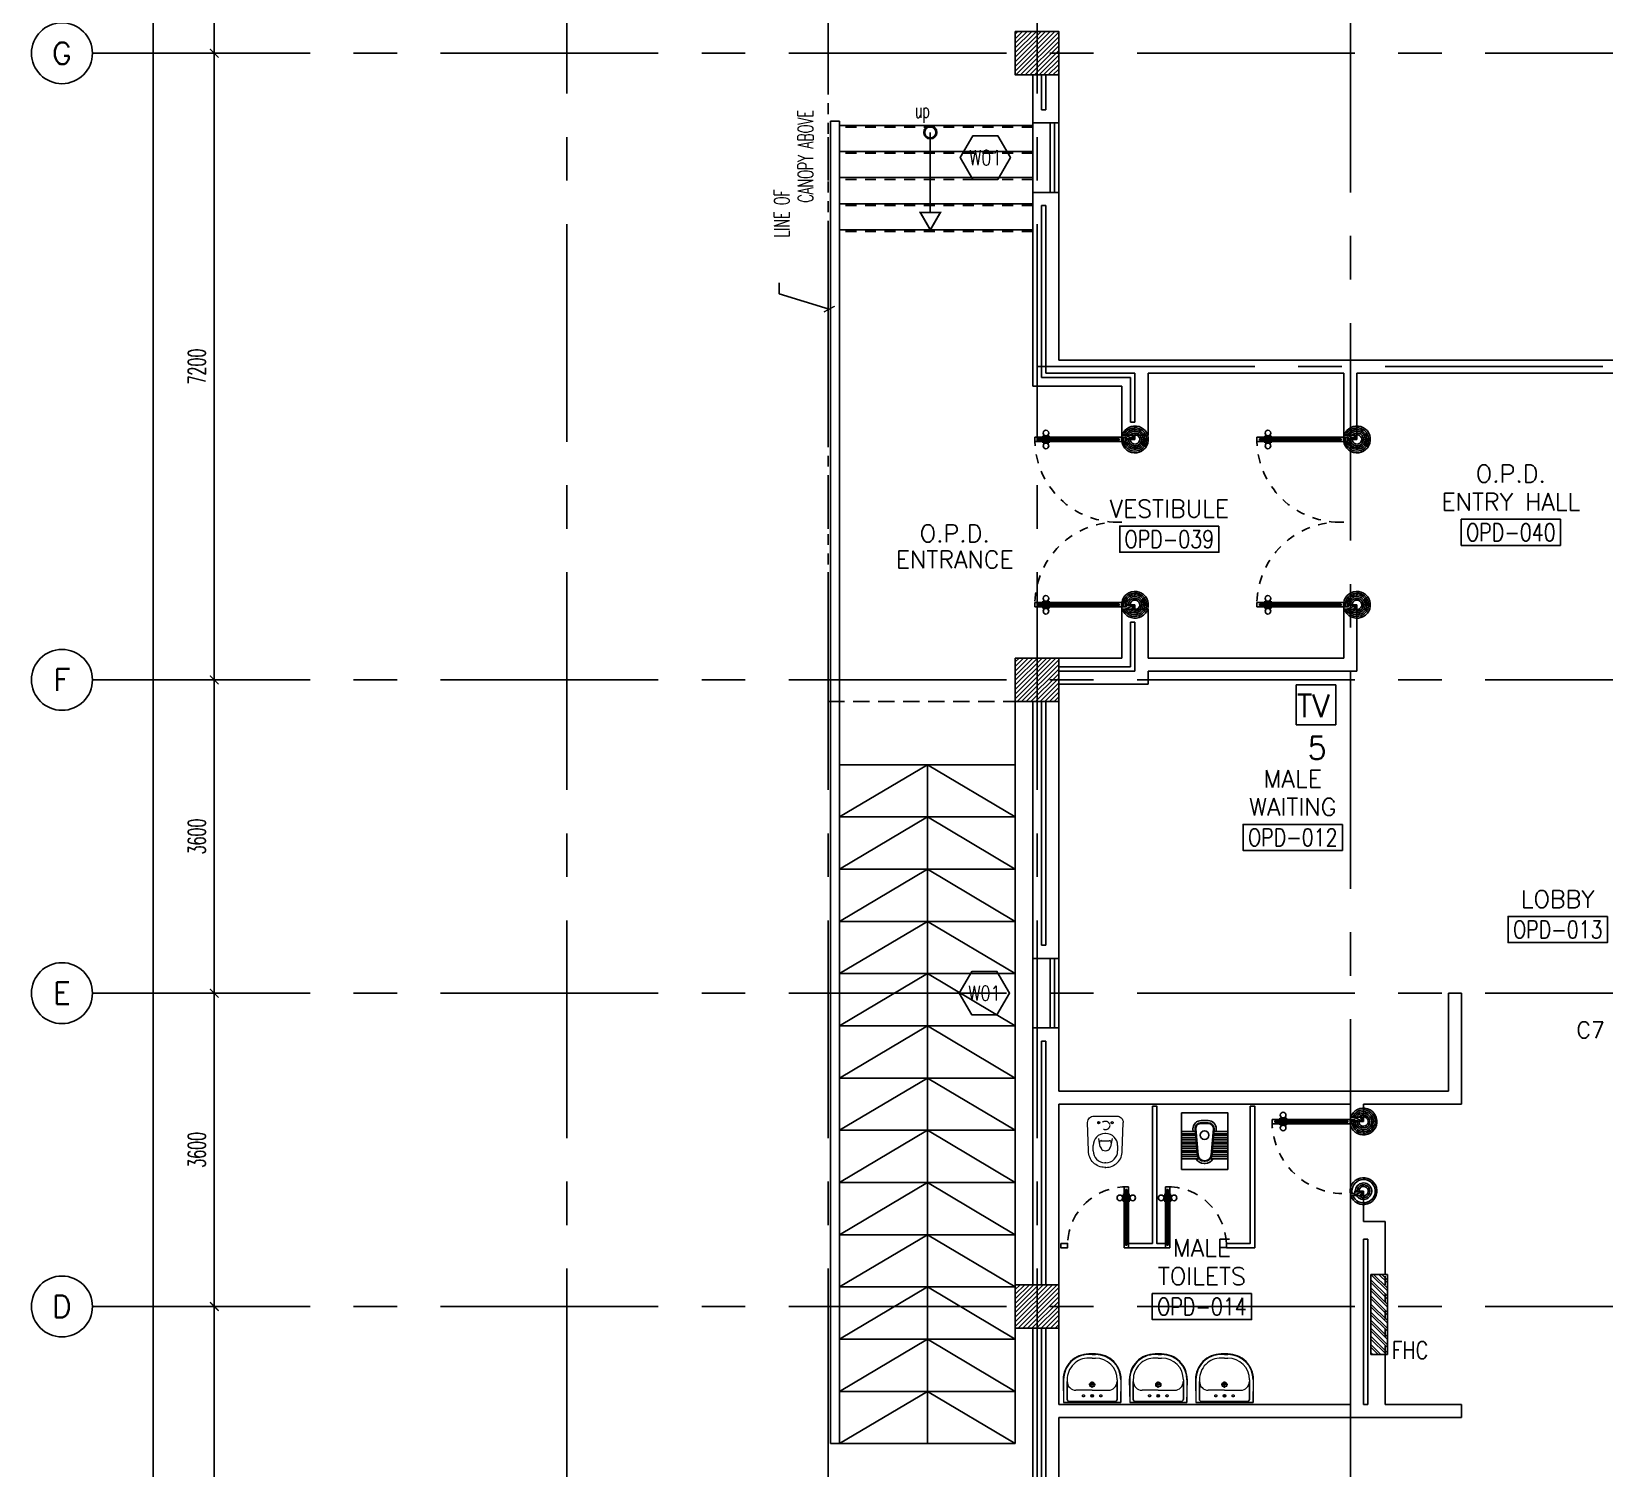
# Model space of a CAD drawing. Extents: x 417819.9 to 417911.9, y 43448 to 43539.2.
# Drawn here: x 417819.91 to 417837.98, y 43472.21 to 43488.72 of the extents above; entities that cross this region are included whole.
import ezdxf
from ezdxf.enums import TextEntityAlignment as Align

# ---------------------------------------------------------------- set-up
doc = ezdxf.new("R2010")
doc.units = 0
doc.header["$MEASUREMENT"] = 0
doc.header["$PDMODE"] = 3
doc.header["$PDSIZE"] = 0.1
for name, pattern in [('CENTERX2', [4, 2.5, -0.5, 0.5, -0.5]), ('DASHED', [0.75, 0.5, -0.25]), ('HIDDEN', [0.375, 0.25, -0.125]), ('HIDDEN2', [0.1875, 0.125, -0.0625])]:
    doc.linetypes.add(name, pattern=pattern)
doc.layers.get('0').update_dxf_attribs({"color": 11, "linetype": 'CONTINUOUS'})
doc.layers.get('DEFPOINTS').update_dxf_attribs({"color": 11, "linetype": 'CONTINUOUS'})
for name, color, linetype in [('A-JEERI', 11, 'CONTINUOUS'), ('AX', 11, 'CONTINUOUS'), ('AX-CR', 11, 'CONTINUOUS'), ('AX-DIM', 11, 'CONTINUOUS'), ('AX-TXT', 11, 'CONTINUOUS'), ('AXES', 11, 'CENTERX2'), ('CANOPY-LN', 11, 'CONTINUOUS'), ('COL', 11, 'CONTINUOUS'), ('DOOR', 11, 'CONTINUOUS'), ('E-CCTV', 4, 'CONTINUOUS'), ('E-TV', 4, 'CONTINUOUS'), ('FHC', 11, 'CONTINUOUS'), ('FIX', 11, 'CONTINUOUS'), ('Handrail', 11, 'CONTINUOUS'), ('HAT', 11, 'CONTINUOUS'), ('INSUL', 11, 'CONTINUOUS'), ('PART', 11, 'CONTINUOUS'), ('Ramb', 11, 'CONTINUOUS'), ('RM-BOX', 11, 'CONTINUOUS'), ('RM-NAME', 11, 'CONTINUOUS'), ('RM-NO', 11, 'CONTINUOUS'), ('STR', 11, 'CONTINUOUS'), ('WALL', 11, 'CONTINUOUS'), ('WIN', 11, 'CONTINUOUS'), ('WIN-BOX', 11, 'CONTINUOUS'), ('WIN-NO', 11, 'CONTINUOUS')]:
    doc.layers.add(name, color=color, linetype=linetype)
doc.styles.add('ROMANS', font='ROMANS.shx', dxfattribs={"width": 0.6})
doc.dimstyles.new('STANDARD in', dxfattribs={"dimtxt": 0.2, "dimasz": 0.1, "dimexe": 0.07, "dimexo": 0.05, "dimgap": 0.1, "dimtad": 1, "dimdec": 0, "dimlfac": 1000, "dimzin": 0, "dimdsep": 46, "dimtxsty": 'ROMANS', "dimblk": 'ARCHTICK', "dimcen": 0.05, "dimdle": 0.05, "dimclrd": 7, "dimclre": 7, "dimclrt": 2, "dimadec": 0, "dimazin": 0, "dimtfac": 1, "dimtdec": 0, "dimtmove": 2, "dimatfit": 3, "dimldrblk": 'ARCHTICK', "dimfxl": 0, "dimtolj": 1, "dimtzin": 0, "dimarcsym": 0})

# ---------------------------------------------------------------- blocks, each defined once
blk = doc.blocks.new('_ARCHTICK')
at = {"color": 0, "linetype": 'ByBlock', "const_width": 0.15}
blk.add_lwpolyline([(-0.5, -0.5), (0.5, 0.5)], dxfattribs=at)
blk = doc.blocks.new('*D167')
at = {"layer": 'AX-DIM', "color": 7, "lineweight": -2}
for p, q in [((417831.157, 43525.944), (417821.235, 43525.944)), ((417821.305, 43466.574), (417821.305, 43525.994)), ((417831.157, 43466.624), (417821.235, 43466.624))]:
    blk.add_line(p, q, dxfattribs=at)
at = {"layer": 'DEFPOINTS', "color": 0}
for p in [(417821.305, 43525.944), (417831.207, 43525.944), (417831.207, 43466.624)]:
    blk.add_point(p, dxfattribs=at)
at = {"layer": 'AX-DIM', "color": 7, "lineweight": -2, "xscale": 0.1, "yscale": 0.1, "zscale": 0.1}
for p, rotation in [((417821.305, 43525.944), 90), ((417821.305, 43466.624), 270)]:
    blk.add_blockref('_ARCHTICK', p, dxfattribs=dict(at, rotation=rotation))
at = {"layer": 'AX-DIM', "color": 2, "insert": (417821.105, 43496.284), "char_height": 0.2, "attachment_point": 5, "rotation": 90, "style": 'ROMANS'}
blk.add_mtext('\\A1;59320', dxfattribs=at)
blk = doc.blocks.new('*D169')
at = {"layer": 'AX-DIM', "color": 7, "lineweight": -2}
for p, q in [((417822.355, 43474.074), (417821.935, 43474.074)), ((417822.005, 43466.824), (417822.005, 43474.124)), ((417822.355, 43466.874), (417821.935, 43466.874))]:
    blk.add_line(p, q, dxfattribs=at)
at = {"layer": 'DEFPOINTS', "color": 0}
for p in [(417822.005, 43474.074), (417822.405, 43474.074), (417822.405, 43466.874)]:
    blk.add_point(p, dxfattribs=at)
at = {"layer": 'AX-DIM', "color": 7, "lineweight": -2, "xscale": 0.1, "yscale": 0.1, "zscale": 0.1}
for p, rotation in [((417822.005, 43474.074), 90), ((417822.005, 43466.874), 270)]:
    blk.add_blockref('_ARCHTICK', p, dxfattribs=dict(at, rotation=rotation))
at = {"layer": 'AX-DIM', "color": 2, "insert": (417821.805, 43470.474), "char_height": 0.2, "attachment_point": 5, "rotation": 90, "style": 'ROMANS'}
blk.add_mtext('\\A1;7200', dxfattribs=at)
blk = doc.blocks.new('*D173')
at = {"layer": 'AX-DIM', "color": 7, "lineweight": -2}
for p, q in [((417822.005, 43481.224), (417822.005, 43488.524)), ((417822.355, 43488.474), (417821.935, 43488.474)), ((417822.355, 43481.274), (417821.935, 43481.274))]:
    blk.add_line(p, q, dxfattribs=at)
at = {"layer": 'DEFPOINTS', "color": 0}
for p in [(417822.005, 43488.474), (417822.405, 43488.474), (417822.405, 43481.274)]:
    blk.add_point(p, dxfattribs=at)
at = {"layer": 'AX-DIM', "color": 7, "lineweight": -2, "xscale": 0.1, "yscale": 0.1, "zscale": 0.1}
for p, rotation in [((417822.005, 43488.474), 90), ((417822.005, 43481.274), 270)]:
    blk.add_blockref('_ARCHTICK', p, dxfattribs=dict(at, rotation=rotation))
at = {"layer": 'AX-DIM', "color": 2, "insert": (417821.805, 43484.874), "char_height": 0.2, "attachment_point": 5, "rotation": 90, "style": 'ROMANS'}
blk.add_mtext('\\A1;7200', dxfattribs=at)
blk = doc.blocks.new('*D174')
at = {"layer": 'AX-DIM', "color": 7, "lineweight": -2}
for p, q in [((417822.355, 43477.674), (417821.935, 43477.674)), ((417822.005, 43474.024), (417822.005, 43477.724)), ((417822.355, 43474.074), (417821.935, 43474.074))]:
    blk.add_line(p, q, dxfattribs=at)
at = {"layer": 'DEFPOINTS', "color": 0}
for p in [(417822.005, 43477.674), (417822.405, 43477.674), (417822.405, 43474.074)]:
    blk.add_point(p, dxfattribs=at)
at = {"layer": 'AX-DIM', "color": 7, "lineweight": -2, "xscale": 0.1, "yscale": 0.1, "zscale": 0.1}
for p, rotation in [((417822.005, 43477.674), 90), ((417822.005, 43474.074), 270)]:
    blk.add_blockref('_ARCHTICK', p, dxfattribs=dict(at, rotation=rotation))
at = {"layer": 'AX-DIM', "color": 2, "insert": (417821.805, 43475.874), "char_height": 0.2, "attachment_point": 5, "rotation": 90, "style": 'ROMANS'}
blk.add_mtext('\\A1;3600', dxfattribs=at)
blk = doc.blocks.new('AXL')
at = {"layer": 'AX-CR'}
blk.add_circle((-350, 0), 350, dxfattribs=at)
at = {"layer": 'AX-TXT', "style": 'ROMANS'}
blk.add_attdef('AX', text='', height=250, dxfattribs=at).set_placement((-350, 0), align=Align.MIDDLE)
blk = doc.blocks.new('A$C010A25D0')
at = {"layer": 'DOOR', "color": 0, "linetype": 'ByBlock'}
for p, q in [((0, 2031), (0, 1981)), ((0, 1981), (0, 2031)), ((50, 2031), (0, 2031)), ((30, 2014), (30, 1998)), ((50, 2014), (30, 2014)), ((50, 1998), (30, 1998)), ((50, 2031), (50, 2014)), ((50, 1998), (50, 1981)), ((83, 2031), (83, 2038)), ((173, 2038), (83, 2038)), ((95, 2038), (95, 2047)), ((95, 2047), (160, 2047)), ((95, 2038), (160, 2038)), ((160, 2038), (160, 2047)), ((173, 2031), (173, 2038)), ((950, 2014), (950, 2031)), ((950, 2031), (1000, 2031)), ((970, 2014), (950, 2014)), ((950, 1981), (950, 1998)), ((950, 1998), (970, 1998)), ((970, 1998), (970, 2014)), ((1000, 2056), (1000, 2031)), ((1000, 2056), (1150, 2056)), ((1000, 1981), (1000, 2031)), ((1000, 2031), (1050, 2031)), ((1050, 2031), (1050, 2006)), ((1050, 2006), (1150, 2006)), ((1150, 2006), (1150, 2056)), ((50, 1981), (0, 1981)), ((83, 1981), (83, 1974)), ((173, 1974), (83, 1974)), ((95, 1974), (95, 1965)), ((95, 1974), (160, 1974)), ((95, 1965), (160, 1965)), ((160, 1974), (160, 1965)), ((173, 1981), (173, 1974)), ((1000, 1981), (950, 1981)), ((50, 131), (0, 131)), ((0, 131), (0, 81)), ((0, 81), (0, 131)), ((50, 81), (0, 81)), ((50, 114), (30, 114)), ((30, 98), (30, 114)), ((50, 98), (30, 98)), ((50, 114), (50, 131)), ((50, 81), (50, 98)), ((173, 138), (83, 138)), ((83, 131), (83, 138)), ((83, 81), (83, 74)), ((173, 74), (83, 74)), ((95, 147), (160, 147)), ((95, 138), (95, 147)), ((95, 138), (160, 138)), ((95, 74), (160, 74)), ((95, 74), (95, 65)), ((95, 65), (160, 65)), ((160, 138), (160, 147)), ((160, 74), (160, 65)), ((173, 131), (173, 138)), ((173, 81), (173, 74)), ((1000, 131), (950, 131)), ((950, 131), (950, 114)), ((950, 114), (970, 114)), ((970, 98), (950, 98)), ((950, 98), (950, 81)), ((950, 81), (1000, 81)), ((970, 114), (970, 98)), ((1000, 131), (1000, 81)), ((1000, 56), (1000, 81)), ((1000, 81), (1050, 81)), ((1000, 56), (1150, 56)), ((1050, 81), (1050, 106)), ((1050, 106), (1150, 106)), ((1150, 106), (1150, 56))]:
    blk.add_line(p, q, dxfattribs=at)
at = {"layer": 'DOOR', "linetype": 'ByBlock'}
for p, q in [((950, 2031), (50, 2031)), ((950, 2014), (50, 2014)), ((950, 1998), (50, 1998)), ((50, 1981), (950, 1981)), ((50, 131), (950, 131)), ((950, 114), (50, 114)), ((950, 98), (50, 98)), ((950, 81), (50, 81)), ((1150, 56), (1000, 56))]:
    blk.add_line(p, q, dxfattribs=at)
at = {"layer": 'DOOR', "color": 9, "linetype": 'ByBlock'}
for p, q in [((1150, 2006), (1037, 2056)), ((1150, 2006), (1050, 2019)), ((1150, 2006), (1110, 2056)), ((1150, 106), (1037, 56)), ((1150, 106), (1050, 93)), ((1150, 106), (1110, 56))]:
    blk.add_line(p, q, dxfattribs=at)
at = {"layer": 'DOOR', "color": 0, "linetype": 'ByBlock'}
for centre in [(128, 2079), (128, 1932), (128, 179), (128, 32)]:
    blk.add_circle(centre, 32.4, dxfattribs=at)
at = {"layer": 'DOOR', "linetype": 'HIDDEN', "ltscale": 0.5}
for centre, start, end in [((951, 2006), 178.494, 272.9568), ((951, 106), 87.0432, 181.506)]:
    blk.add_arc(centre, 951, start, end, dxfattribs=at)
at = {"layer": 'DOOR', "color": 9, "linetype": 'ByBlock'}
for centre, radius, start, end in [((1150, 2006), 154, 161.1053, 166.2858), ((1150, 2006), 134, 158.1598, 169.28), ((1150, 2006), 114, 154.0838, 167.3774), ((1150, 2006), 94.4, 148.0182, 180), ((1150, 2006), 74.4, 137.7764, 180), ((1150, 2006), 54.4, 113.2074, 180), ((1150, 2006), 34.4, 90, 180), ((1150, 2006), 14.4, 90, 180), ((1150, 106), 154, 193.7142, 198.8947), ((1150, 106), 134, 190.72, 201.8402), ((1150, 106), 114, 192.6226, 205.9162), ((1150, 106), 94.4, 180, 211.9818), ((1150, 106), 74.4, 180, 222.2236), ((1150, 106), 54.4, 180, 246.7926), ((1150, 106), 34.4, 180, 270), ((1150, 106), 14.4, 180, 270)]:
    blk.add_arc(centre, radius, start, end, dxfattribs=at)
at = {"layer": 'WALL'}
blk.add_line((1000, 56), (1150, 56), dxfattribs=at)
blk = doc.blocks.new('RM1')
at = {"layer": 'RM-BOX'}
blk.add_lwpolyline([(570, -200), (-570, -200), (-570, -500), (570, -500)], close=True, dxfattribs=at)
at = {"layer": 'RM-NAME', "style": 'ROMANS'}
for tag, p in [('ROOMNAME1', (0, 324)), ('ROOMNAME2', (0, 0))]:
    blk.add_attdef(tag, text='', height=200, dxfattribs=at).set_placement(p, align=Align.MIDDLE)
at = {"layer": 'RM-NO', "style": 'ROMANS', "width": 0.8}
blk.add_attdef('ROOMNO', text='', height=200, dxfattribs=at).set_placement((0, -350), align=Align.MIDDLE)
blk = doc.blocks.new('WC')
at = {"layer": 'FIX', "lineweight": 20}
for p, q in [((339, 5), (339, -5)), ((395, 76), (490, 60)), ((475, 141), (538, 141)), ((534, 24), (540, 0)), ((540, 0), (534, -24)), ((674, 5), (674, -5)), ((490, -60), (395, -76)), ((538, -141), (475, -141)), ((213, -204), (210, -204))]:
    blk.add_line(p, q, dxfattribs=at)
at = {"layer": 'FIX', "linetype": 'Continuous', "lineweight": 20}
blk.add_line((420, -47), (420, 45), dxfattribs=at)
at = {"layer": 'FIX', "lineweight": 20}
for points in [[(210, -204, -0.414214), (137, -131), (137, 0), (137, 131, -0.414214), (210, 204)], [(727, -5), (727, 5, 0.414214), (538, 194), (210, 204)], [(727, 5), (727, -5, -0.414214), (538, -194), (210, -204)]]:
    blk.add_lwpolyline(points, format="xyb", dxfattribs=at)
at = {"layer": 'FIX', "linetype": 'HIDDEN2', "lineweight": 20, "ltscale": 0.3}
blk.add_circle((245, 0), 49.8, dxfattribs=at)
at = {"layer": 'FIX', "linetype": 'HIDDEN', "lineweight": 20, "ltscale": 0.05}
for centre in [(213, 78), (213, -77)]:
    blk.add_circle(centre, 11.6, dxfattribs=at)
at = {"layer": 'FIX', "lineweight": 20}
for centre, radius, start, end in [((475, 5), 136, 90, 180), ((464, -18), 82, 51.0758, 71.504), ((473, -7), 68.2, 27.1532, 51.0758), ((538, 5), 136, 360, 90), ((475, -5), 136, 180, 270), ((464, 18), 82, 288.496, 308.9242), ((473, 7), 68.2, 308.9242, 332.8468), ((538, -5), 136, 270, 0)]:
    blk.add_arc(centre, radius, start, end, dxfattribs=at)
at = {"layer": 'FIX', "linetype": 'Continuous', "lineweight": 20}
for centre, start, end in [((443, 46), 88.3879, 182.3338), ((442, -46), 177.6662, 271.6121)]:
    blk.add_arc(centre, 22.3, start, end, dxfattribs=at)
blk = doc.blocks.new('*X97')
at = {"color": 0}
for p, q in [((24139, 17881), (24619, 18361)), ((24139, 17934), (24566, 18361)), ((24139, 17987), (24513, 18361)), ((24139, 18040), (24460, 18361)), ((24139, 18093), (24407, 18361)), ((24139, 18146), (24354, 18361)), ((24139, 18200), (24301, 18361)), ((24139, 18253), (24248, 18361)), ((24139, 18306), (24195, 18361)), ((24139, 18359), (24142, 18361)), ((24172, 17861), (24639, 18328)), ((24225, 17861), (24639, 18275)), ((24278, 17861), (24639, 18222)), ((24331, 17861), (24639, 18169)), ((24384, 17861), (24639, 18116)), ((24437, 17861), (24639, 18063)), ((24490, 17861), (24639, 18010)), ((24543, 17861), (24639, 17957)), ((24596, 17861), (24639, 17904))]:
    blk.add_line(p, q, dxfattribs=at)
blk = doc.blocks.new('AWC')
at = {"layer": 'FIX'}
for p, q in [((-726, 265), (-726, 66)), ((-700, 265), (-726, 265)), ((-700, 79), (-700, 265)), ((-678, 265), (-678, 82)), ((-652, 265), (-678, 265)), ((-652, 84), (-652, 265)), ((-630, 265), (-630, 86)), ((-604, 265), (-630, 265)), ((-604, 89), (-604, 265)), ((-582, 265), (-582, 91)), ((-556, 265), (-582, 265)), ((-556, 93), (-556, 265)), ((-534, 265), (-534, 95)), ((-508, 265), (-534, 265)), ((-508, 98), (-508, 265)), ((-486, 265), (-486, 100)), ((-460, 265), (-486, 265)), ((-460, 102), (-460, 265)), ((-438, 265), (-438, 104)), ((-412, 265), (-438, 265)), ((-412, 106), (-412, 265)), ((-825, 0), (-825, 0)), ((-780, 7), (-780, -7)), ((-755, 7), (-755, -7)), ((-748, 7), (-748, -7)), ((-382, 109), (-687, 81)), ((-384, 134), (-412, 131)), ((-312, -39), (-312, 39)), ((-287, -39), (-287, 39)), ((-726, -265), (-726, -66)), ((-700, -79), (-700, -265)), ((-687, -81), (-382, -109)), ((-678, -265), (-678, -82)), ((-652, -84), (-652, -265)), ((-630, -265), (-630, -86)), ((-604, -89), (-604, -265)), ((-582, -265), (-582, -91)), ((-556, -93), (-556, -265)), ((-534, -265), (-534, -95)), ((-508, -98), (-508, -265)), ((-486, -265), (-486, -100)), ((-460, -102), (-460, -265)), ((-438, -265), (-438, -104)), ((-412, -106), (-412, -265)), ((-412, -131), (-384, -134)), ((-700, -265), (-726, -265)), ((-652, -265), (-678, -265)), ((-604, -265), (-630, -265)), ((-556, -265), (-582, -265)), ((-508, -265), (-534, -265)), ((-460, -265), (-486, -265)), ((-412, -265), (-438, -265))]:
    blk.add_line(p, q, dxfattribs=at)
at = {"layer": 'FIX', "color": 32}
for p, q in [((-381, 102), (-686, 74)), ((-319, -39), (-319, 39)), ((-686, -74), (-381, -102))]:
    blk.add_line(p, q, dxfattribs=at)
at = {"layer": 'FIX'}
blk.add_lwpolyline([(-198, 265), (-848, 265), (-848, -265), (-198, -265)], close=True, dxfattribs=at)
at = {"layer": 'FIX', "color": 32}
blk.add_circle((-454, 0), 50, dxfattribs=at)
at = {"layer": 'FIX'}
for centre, radius, start, end in [((-680, 7), 100, 117.0426, 180), ((-680, 7), 75, 95.2114, 180), ((-382, 39), 95, 0, 90.1311), ((-382, 39), 70, 0, 90.1311), ((-680, -7), 100, 180, 242.9574), ((-680, -7), 75, 180, 264.7886), ((-382, -39), 95, 270, 0), ((-382, -39), 70, 270, 0)]:
    blk.add_arc(centre, radius, start, end, dxfattribs=at)
at = {"layer": 'FIX', "color": 32}
for centre, radius, start, end in [((-680, 7), 68, 95.2114, 180), ((-382, 39), 63, 0, 90.1311), ((-680, -7), 68, 180, 264.7886), ((-382, -39), 63, 270, 0)]:
    blk.add_arc(centre, radius, start, end, dxfattribs=at)
blk = doc.blocks.new('COL50')
at = {"layer": 'COL'}
blk.add_lwpolyline([(-250, 250), (-250, -250), (250, -250), (250, 250)], close=True, dxfattribs=at)
blk = doc.blocks.new('WW1')
at = {"layer": 'WIN-BOX'}
blk.add_lwpolyline([(144, -250), (289, 0), (144, 250), (-144, 250), (-289, 0), (-144, -250)], close=True, dxfattribs=at)
at = {"layer": 'WIN-NO', "style": 'ROMANS', "width": 0.8}
blk.add_attdef('W00', text='', height=170, dxfattribs=at).set_placement((0, 0), align=Align.MIDDLE)
blk = doc.blocks.new('*X98')
at = {"color": 0}
for p, q in [((24139, 25094), (24606, 25561)), ((24139, 25147), (24553, 25561)), ((24139, 25200), (24500, 25561)), ((24139, 25253), (24447, 25561)), ((24139, 25306), (24394, 25561)), ((24139, 25359), (24341, 25561)), ((24139, 25412), (24288, 25561)), ((24139, 25465), (24235, 25561)), ((24139, 25518), (24182, 25561)), ((24159, 25061), (24639, 25541)), ((24212, 25061), (24639, 25488)), ((24266, 25061), (24639, 25435)), ((24319, 25061), (24639, 25382)), ((24372, 25061), (24639, 25329)), ((24425, 25061), (24639, 25276)), ((24478, 25061), (24639, 25223)), ((24531, 25061), (24639, 25170)), ((24584, 25061), (24639, 25117)), ((24637, 25061), (24639, 25063))]:
    blk.add_line(p, q, dxfattribs=at)
blk = doc.blocks.new('*X99')
at = {"color": 0}
for p, q in [((24139, 32306), (24594, 32761)), ((24139, 32359), (24541, 32761)), ((24139, 32412), (24488, 32761)), ((24139, 32465), (24435, 32761)), ((24139, 32518), (24382, 32761)), ((24139, 32571), (24329, 32761)), ((24139, 32625), (24276, 32761)), ((24139, 32678), (24223, 32761)), ((24139, 32731), (24170, 32761)), ((24147, 32261), (24639, 32753)), ((24200, 32261), (24639, 32700)), ((24253, 32261), (24639, 32647)), ((24306, 32261), (24639, 32594)), ((24359, 32261), (24639, 32541)), ((24412, 32261), (24639, 32488)), ((24465, 32261), (24639, 32435)), ((24518, 32261), (24639, 32382)), ((24571, 32261), (24639, 32329)), ((24624, 32261), (24639, 32276))]:
    blk.add_line(p, q, dxfattribs=at)
blk = doc.blocks.new('*D193')
at = {"layer": 'AX-DIM', "color": 7, "linetype": 'ByBlock', "lineweight": -2}
for p, q in [((417822.005, 43481.324), (417822.005, 43477.624)), ((417822.355, 43481.274), (417821.935, 43481.274)), ((417822.355, 43477.674), (417821.935, 43477.674))]:
    blk.add_line(p, q, dxfattribs=at)
at = {"layer": 'DEFPOINTS', "color": 0, "linetype": 'ByBlock'}
for p in [(417822.405, 43481.274), (417822.005, 43477.674), (417822.405, 43477.674)]:
    blk.add_point(p, dxfattribs=at)
at = {"layer": 'AX-DIM', "color": 7, "linetype": 'ByBlock', "lineweight": -2, "xscale": 0.1, "yscale": 0.1, "zscale": 0.1}
for p, rotation in [((417822.005, 43481.274), 90), ((417822.005, 43477.674), 270)]:
    blk.add_blockref('_ARCHTICK', p, dxfattribs=dict(at, rotation=rotation))
at = {"layer": 'AX-DIM', "color": 2, "linetype": 'ByBlock', "insert": (417821.805, 43479.474), "char_height": 0.2, "attachment_point": 5, "rotation": 90, "style": 'ROMANS'}
blk.add_mtext('\\A1;3600', dxfattribs=at)
blk = doc.blocks.new('*D194')
at = {"layer": 'AX-DIM', "color": 7, "linetype": 'ByBlock', "lineweight": -2}
for p, q in [((417822.005, 43494.524), (417822.005, 43488.424)), ((417822.355, 43494.474), (417821.935, 43494.474)), ((417822.355, 43488.474), (417821.935, 43488.474))]:
    blk.add_line(p, q, dxfattribs=at)
at = {"layer": 'DEFPOINTS', "color": 0, "linetype": 'ByBlock'}
for p in [(417822.405, 43494.474), (417822.005, 43488.474), (417822.405, 43488.474)]:
    blk.add_point(p, dxfattribs=at)
at = {"layer": 'AX-DIM', "color": 7, "linetype": 'ByBlock', "lineweight": -2, "xscale": 0.1, "yscale": 0.1, "zscale": 0.1}
for p, rotation in [((417822.005, 43494.474), 90), ((417822.005, 43488.474), 270)]:
    blk.add_blockref('_ARCHTICK', p, dxfattribs=dict(at, rotation=rotation))
at = {"layer": 'AX-DIM', "color": 2, "linetype": 'ByBlock', "insert": (417821.805, 43491.474), "char_height": 0.2, "attachment_point": 5, "rotation": 90, "style": 'ROMANS'}
blk.add_mtext('\\A1;6000', dxfattribs=at)
blk = doc.blocks.new('LAV-003')
at = {"layer": 'FIX', "linetype": 'ByBlock'}
blk.add_line((-328, -25), (328, -25), dxfattribs=at)
at = {"layer": 'FIX', "linetype": 'Continuous', "lineweight": 20}
for p, q in [((-328, -285), (-328, -25)), ((0, -165), (-187, -165)), ((0, -165), (187, -165)), ((328, -285), (328, -25)), ((-288, -285), (-288, -265)), ((287, -285), (287, -265)), ((0, -535), (-38, -535)), ((0, -535), (38, -535)), ((0, -575), (-38, -575)), ((0, -575), (38, -575))]:
    blk.add_line(p, q, dxfattribs=at)
at = {"layer": 'FIX', "linetype": 'ByBlock', "ltscale": 0.3}
for p, q in [((-288, -265), (-288, -60)), ((0, -35), (-262, -35)), ((0, -35), (262, -35)), ((287, -265), (287, -60))]:
    blk.add_line(p, q, dxfattribs=at)
at = {"layer": 'FIX', "lineweight": 20}
for p, q in [((-16, -101), (15, -101)), ((0, -85), (0, -116))]:
    blk.add_line(p, q, dxfattribs=at)
at = {"layer": 'FIX', "linetype": 'DASHED', "lineweight": 20, "ltscale": 0.04}
for p, q in [((-36, -230), (37, -230)), ((0, -194), (0, -266))]:
    blk.add_line(p, q, dxfattribs=at)
at = {"layer": 'FIX', "linetype": 'Continuous', "lineweight": 20}
blk.add_lwpolyline([(295, -25), (0, -25), (-328, -25), (-334, -285, 0.414214), (-38, -582), (0, -582), (38, -582, 0.414214), (334, -285), (328, -25), (0, -25)], format="xyb", dxfattribs=at)
at = {"layer": 'FIX', "linetype": 'HIDDEN', "lineweight": 20, "ltscale": 0.05}
for centre in [(-100, -101), (100, -101)]:
    blk.add_circle(centre, 12.4, dxfattribs=at)
at = {"layer": 'FIX', "lineweight": 20}
for centre, radius in [((0, -101), 15.5), ((0, -230), 29.5), ((0, -230), 22.5)]:
    blk.add_circle(centre, radius, dxfattribs=at)
at = {"layer": 'FIX', "linetype": 'ByBlock', "ltscale": 0.3}
for centre, start, end in [((-262, -60), 90, 180), ((262, -60), 0, 90)]:
    blk.add_arc(centre, 25, start, end, dxfattribs=at)
at = {"layer": 'FIX', "linetype": 'Continuous', "lineweight": 20}
for centre, radius, start, end in [((-187, -265), 100, 90, 180), ((187, -265), 100, 0, 90), ((-38, -285), 290, 180, 270), ((-38, -285), 250, 180, 270), ((38, -285), 290, 270, 0), ((38, -285), 250, 270, 0)]:
    blk.add_arc(centre, radius, start, end, dxfattribs=at)
blk = doc.blocks.new('DOOR90')
at = {"layer": 'DOOR', "color": 7, "linetype": 'ByBlock'}
for p, q in [((-150, 0), (0, 0)), ((-150, 0), (-150, -25)), ((0, -50), (-114, 0)), ((0, -50), (-40, 0)), ((0, -50), (0, 0)), ((-1000, -25), (-1050, -25)), ((-1050, -75), (-1050, -25)), ((-1050, -25), (-1050, -75)), ((-1000, -75), (-1050, -75)), ((-1000, -42), (-1020, -42)), ((-1020, -42), (-1020, -58)), ((-1000, -58), (-1020, -58)), ((-1000, -25), (-1000, -42)), ((-1000, -58), (-1000, -75)), ((-878, -18), (-968, -18)), ((-968, -25), (-968, -18)), ((-968, -75), (-968, -82)), ((-878, -82), (-968, -82)), ((-955, -9), (-890, -9)), ((-955, -18), (-955, -9)), ((-955, -18), (-890, -18)), ((-955, -82), (-890, -82)), ((-955, -82), (-955, -91)), ((-955, -91), (-890, -91)), ((-890, -18), (-890, -9)), ((-890, -82), (-890, -91)), ((-878, -25), (-878, -18)), ((-878, -75), (-878, -82)), ((-200, -25), (-150, -25)), ((-200, -42), (-200, -25)), ((-180, -42), (-200, -42)), ((-200, -58), (-180, -58)), ((-200, -75), (-200, -58)), ((-150, -75), (-200, -75)), ((-180, -58), (-180, -42)), ((-150, -25), (-100, -25)), ((-150, -75), (-150, -25)), ((-100, -25), (-100, -50)), ((0, -50), (-100, -37)), ((-100, -50), (0, -50)), ((-150, -875), (-100, -875)), ((-150, -900), (-150, -875)), ((-150, -900), (0, -900)), ((0, -900), (-150, -900)), ((0, -850), (-114, -900)), ((-100, -875), (-100, -850)), ((0, -850), (-100, -863)), ((-100, -850), (0, -850)), ((0, -850), (-40, -900)), ((0, -850), (0, -900))]:
    blk.add_line(p, q, dxfattribs=at)
at = {"layer": 'DOOR', "linetype": 'ByBlock'}
for p, q in [((-200, -25), (-1000, -25)), ((-200, -42), (-1000, -42)), ((-200, -58), (-1000, -58)), ((-1000, -75), (-200, -75))]:
    blk.add_line(p, q, dxfattribs=at)
at = {"layer": 'DOOR', "color": 7, "linetype": 'ByBlock'}
for centre in [(-923, 24), (-923, -124)]:
    blk.add_circle(centre, 32.4, dxfattribs=at)
for centre, radius, start, end in [((0, -50), 154, 161.1053, 166.2858), ((0, -50), 94.4, 148.0182, 180), ((0, -50), 134, 158.1598, 169.28), ((0, -50), 114, 154.0838, 167.3774), ((0, -50), 74.4, 137.7764, 180), ((0, -50), 54.4, 113.2074, 180), ((0, -50), 34.4, 90, 180), ((0, -50), 14.4, 90, 180), ((0, -850), 154, 193.7142, 198.8947), ((0, -850), 134, 190.72, 201.8402), ((0, -850), 94.4, 180, 211.9818), ((0, -850), 74.4, 180, 222.2236), ((0, -850), 54.4, 180, 246.7926), ((0, -850), 34.4, 180, 270), ((0, -850), 14.4, 180, 270)]:
    blk.add_arc(centre, radius, start, end, dxfattribs=at)
at = {"layer": 'DOOR', "linetype": 'HIDDEN', "ltscale": 0.5}
blk.add_arc((-222, -50), 828, 178.2701, 275.003, dxfattribs=at)
blk = doc.blocks.new('TV')
at = {"layer": 'E-TV'}
for p, q in [((227, 458), (-228, 458)), ((-228, 458), (-228, 0)), ((227, 458), (227, 0)), ((-228, 0), (228, 0))]:
    blk.add_line(p, q, dxfattribs=at)
at = {"layer": 'E-TV', "color": 52, "style": 'ROMANS'}
blk.add_text('TV', height=260, dxfattribs=at).set_placement((-220, 87))

msp = doc.modelspace()

# ---------------------------------------------------------------- hatches: boundary and pattern name
at = {"layer": 'FHC', "linetype": 'ByBlock', "ltscale": 0.3}
h = msp.add_hatch(dxfattribs=at)
h.set_pattern_fill('ANSI32', color=11, scale=175, angle=-90, style=0)
h.set_pattern_definition([(315, (417804.24061, 43706.63911), (0.046403882, 0.046403882), []), (315, (417804.24061, 43706.608176), (0.046403882, 0.046403882), [])])
h.paths.add_polyline_path([(417835.2916, 43473.5229), (417835.4816, 43473.5229), (417835.4816, 43474.4429), (417835.2916, 43474.4429)])
h.paths.add_polyline_path([(417834.8705, 43474.6555), (417835.2913, 43474.6555), (417835.2913, 43474.393), (417834.8705, 43474.393)], flags=9)

# ---------------------------------------------------------------- linework, layer by layer
at = {"layer": 'AXES'}
for p, q in [((417826.0566, 43460.01), (417826.0566, 43538.4875)), ((417829.0566, 43460.01), (417829.0566, 43538.4875)), ((417831.4566, 43460.01), (417831.4566, 43538.4875)), ((417835.0566, 43466.8743), (417835.0566, 43525.6943)), ((417820.6052, 43488.4743), (417889.6966, 43488.4743)), ((417831.4566, 43484.8743), (417889.6966, 43484.8743)), ((417820.6052, 43481.2743), (417889.6966, 43481.2743)), ((417820.6052, 43477.6743), (417889.6966, 43477.6743)), ((417820.6052, 43474.0743), (417889.6966, 43474.0743))]:
    msp.add_line(p, q, dxfattribs=at)
at = {"layer": 'CANOPY-LN', "linetype": 'HIDDEN2'}
msp.add_line((417829.0566, 43481.0243), (417829.0566, 43488.7243), dxfattribs=at)
at = {"layer": 'CANOPY-LN', "linetype": 'HIDDEN2', "ltscale": 1.5}
msp.add_line((417829.0566, 43481.0243), (417831.2066, 43481.0243), dxfattribs=at)
at = {"layer": 'DOOR', "linetype": 'ByBlock'}
for p, q in [((417832.4404, 43475.3544), (417832.4404, 43475.2896)), ((417832.4494, 43475.3544), (417832.4404, 43475.3544)), ((417832.4494, 43475.277), (417832.4494, 43475.367)), ((417832.4566, 43475.367), (417832.4494, 43475.367)), ((417832.4494, 43475.3544), (417832.4494, 43475.2896)), ((417832.4566, 43475.3993), (417832.4566, 43475.4493)), ((417832.4566, 43475.4493), (417832.5066, 43475.4493)), ((417832.5066, 43475.4493), (417832.4566, 43475.4493)), ((417832.4566, 43475.3993), (417832.4566, 43474.7993)), ((417832.4736, 43475.3993), (417832.4566, 43475.3993)), ((417832.4736, 43475.3993), (417832.4736, 43475.4193)), ((417832.4896, 43475.4193), (417832.4736, 43475.4193)), ((417832.4736, 43474.7993), (417832.4736, 43475.3993)), ((417832.4896, 43475.3993), (417832.4896, 43475.4193)), ((417832.4896, 43474.7993), (417832.4896, 43475.3993)), ((417832.5066, 43475.3993), (417832.4896, 43475.3993)), ((417832.5066, 43475.3993), (417832.5066, 43475.4493)), ((417832.5066, 43474.7993), (417832.5066, 43475.3993)), ((417832.5066, 43475.367), (417832.5138, 43475.367)), ((417832.5138, 43475.277), (417832.5138, 43475.367)), ((417832.5138, 43475.3544), (417832.5138, 43475.2896)), ((417832.5138, 43475.3544), (417832.5228, 43475.3544)), ((417832.5228, 43475.3544), (417832.5228, 43475.2896)), ((417832.9154, 43475.3544), (417832.9154, 43475.2896)), ((417832.9244, 43475.3544), (417832.9154, 43475.3544)), ((417832.9244, 43475.277), (417832.9244, 43475.367)), ((417832.9316, 43475.367), (417832.9244, 43475.367)), ((417832.9244, 43475.3544), (417832.9244, 43475.2896)), ((417832.9316, 43475.3993), (417832.9316, 43475.4493)), ((417832.9816, 43475.4493), (417832.9316, 43475.4493)), ((417832.9316, 43475.4493), (417832.9816, 43475.4493)), ((417832.9316, 43474.7993), (417832.9316, 43475.3993)), ((417832.9316, 43475.3993), (417832.9486, 43475.3993)), ((417832.9486, 43475.3993), (417832.9486, 43475.4193)), ((417832.9486, 43475.4193), (417832.9646, 43475.4193)), ((417832.9486, 43474.7993), (417832.9486, 43475.3993)), ((417832.9646, 43475.3993), (417832.9646, 43475.4193)), ((417832.9646, 43474.7993), (417832.9646, 43475.3993)), ((417832.9646, 43475.3993), (417832.9816, 43475.3993)), ((417832.9816, 43475.3993), (417832.9816, 43475.4493)), ((417832.9816, 43475.3993), (417832.9816, 43474.7993)), ((417832.9816, 43475.367), (417832.9888, 43475.367)), ((417832.9888, 43475.277), (417832.9888, 43475.367)), ((417832.9888, 43475.3544), (417832.9888, 43475.2896)), ((417832.9888, 43475.3544), (417832.9978, 43475.3544)), ((417832.9978, 43475.3544), (417832.9978, 43475.2896)), ((417832.4494, 43475.2896), (417832.4404, 43475.2896)), ((417832.4566, 43475.277), (417832.4494, 43475.277)), ((417832.5066, 43475.277), (417832.5138, 43475.277)), ((417832.5138, 43475.2896), (417832.5228, 43475.2896)), ((417832.9244, 43475.2896), (417832.9154, 43475.2896)), ((417832.9316, 43475.277), (417832.9244, 43475.277)), ((417832.9816, 43475.277), (417832.9888, 43475.277)), ((417832.9888, 43475.2896), (417832.9978, 43475.2896)), ((417832.4566, 43474.7493), (417832.4566, 43474.7993)), ((417832.4566, 43474.7993), (417832.4736, 43474.7993)), ((417832.4736, 43474.7993), (417832.4736, 43474.7793)), ((417832.4896, 43474.7793), (417832.4896, 43474.7993)), ((417832.4896, 43474.7993), (417832.5066, 43474.7993)), ((417832.9486, 43474.7993), (417832.9316, 43474.7993)), ((417832.9486, 43474.7793), (417832.9486, 43474.7993)), ((417832.9646, 43474.7993), (417832.9646, 43474.7793)), ((417832.9816, 43474.7993), (417832.9646, 43474.7993)), ((417832.9816, 43474.7493), (417832.9816, 43474.7993)), ((417832.4566, 43474.7493), (417832.5066, 43474.7493)), ((417832.4736, 43474.7793), (417832.4896, 43474.7793)), ((417832.9816, 43474.7493), (417832.9316, 43474.7493)), ((417832.9646, 43474.7793), (417832.9486, 43474.7793))]:
    msp.add_line(p, q, dxfattribs=at)
at = {"layer": 'DOOR', "color": 0, "linetype": 'ByBlock'}
for p, q in [((417832.5066, 43474.7993), (417832.5066, 43474.7493)), ((417832.9316, 43474.7993), (417832.9316, 43474.7493))]:
    msp.add_line(p, q, dxfattribs=at)
at = {"layer": 'DOOR', "linetype": 'ByBlock'}
for centre in [(417832.4081, 43475.322), (417832.5551, 43475.322), (417832.8831, 43475.322), (417833.0301, 43475.322)]:
    msp.add_circle(centre, 0.0324, dxfattribs=at)
at = {"layer": 'DOOR', "linetype": 'HIDDEN', "ltscale": 0.5}
for centre, start, end in [((417832.4816, 43474.7743), 87.8789, 177.8789), ((417832.9566, 43474.7743), 2.1211, 92.1211)]:
    msp.add_arc(centre, 0.6755, start, end, dxfattribs=at)
at = {"layer": 'FHC', "linetype": 'ByBlock', "ltscale": 0.3}
for p, q in [((417835.2916, 43473.5229), (417835.2916, 43474.4429)), ((417835.2916, 43474.4429), (417835.4816, 43474.4429)), ((417835.4816, 43474.4429), (417835.4816, 43473.5229)), ((417835.4816, 43473.5229), (417835.2916, 43473.5229))]:
    msp.add_line(p, q, dxfattribs=at)
at = {"layer": 'FHC', "color": 250, "linetype": 'HIDDEN', "ltscale": 0.25}
msp.add_line((417835.4566, 43473.5231), (417835.4566, 43474.4427), dxfattribs=at)
at = {"layer": 'Handrail'}
for p, q in [((417829.0857, 43487.6954), (417829.0857, 43482.6993)), ((417829.1857, 43487.6954), (417829.0857, 43487.6954)), ((417829.1857, 43487.6954), (417829.1857, 43482.6993)), ((417829.0857, 43482.6993), (417829.0857, 43472.4993)), ((417829.1857, 43482.6993), (417829.1857, 43472.4993)), ((417831.2066, 43481.0243), (417831.2066, 43472.4993)), ((417829.1857, 43472.4993), (417829.0857, 43472.4993))]:
    msp.add_line(p, q, dxfattribs=at)
at = {"layer": 'INSUL'}
for p, q in [((417831.5066, 43487.8243), (417831.5066, 43488.2243)), ((417831.5566, 43487.8243), (417831.5566, 43488.2243)), ((417831.5066, 43487.8243), (417831.5566, 43487.8243)), ((417831.5066, 43486.7243), (417831.5566, 43486.7243)), ((417831.5066, 43484.7493), (417831.5066, 43486.7243)), ((417831.5566, 43484.7993), (417831.5566, 43486.7243)), ((417832.5316, 43484.7493), (417831.5066, 43484.7493)), ((417832.5816, 43484.7993), (417831.5566, 43484.7993)), ((417832.5316, 43484.2368), (417832.5316, 43484.7493)), ((417832.5816, 43484.2368), (417832.5816, 43484.7993)), ((417832.5316, 43484.2368), (417832.5816, 43484.2368)), ((417832.5316, 43481.9368), (417832.5816, 43481.9368)), ((417832.5316, 43481.4243), (417832.5316, 43481.9368)), ((417832.5816, 43481.3743), (417832.5816, 43481.9368)), ((417832.5316, 43481.4243), (417831.7066, 43481.4243)), ((417832.5816, 43481.3743), (417831.7066, 43481.3743)), ((417831.5066, 43481.0243), (417831.5066, 43478.2243)), ((417831.5566, 43481.0243), (417831.5566, 43478.2243)), ((417831.5066, 43478.2243), (417831.5566, 43478.2243)), ((417831.5066, 43474.3243), (417831.5066, 43477.1243)), ((417831.5066, 43477.1243), (417831.5566, 43477.1243)), ((417831.5566, 43474.3243), (417831.5566, 43477.1243)), ((417831.5066, 43473.8243), (417831.5066, 43467.1243)), ((417831.5566, 43473.8243), (417831.5566, 43467.1243))]:
    msp.add_line(p, q, dxfattribs=at)
at = {"layer": 'PART'}
msp.add_line((417831.8066, 43474.7993), (417831.8066, 43474.7493), dxfattribs=at)
for points in [[(417832.7816, 43476.3763), (417832.8316, 43476.3763), (417832.8316, 43474.7993), (417832.9316, 43474.7993), (417832.9316, 43474.7493), (417832.5066, 43474.7493), (417832.5066, 43474.7993), (417832.7816, 43474.7993)], [(417833.9066, 43476.3763), (417833.9566, 43476.3763), (417833.9566, 43474.7493), (417833.6316, 43474.7493), (417833.6316, 43474.7993), (417833.9066, 43474.7993)], [(417831.7296, 43474.7993), (417831.8066, 43474.7993), (417831.8066, 43474.7493), (417831.7296, 43474.7493)]]:
    msp.add_lwpolyline(points, close=True, dxfattribs=at)
at = {"layer": 'Ramb'}
for p, q in [((417829.1866, 43480.2993), (417831.2066, 43480.2993)), ((417830.1966, 43480.2993), (417829.1866, 43479.6993)), ((417830.1966, 43480.2993), (417830.1966, 43472.4993)), ((417831.2066, 43479.6993), (417830.1966, 43480.2993)), ((417829.1866, 43479.6993), (417831.2066, 43479.6993)), ((417830.1966, 43479.6993), (417829.1866, 43479.0993)), ((417831.2066, 43479.0993), (417830.1966, 43479.6993)), ((417829.1866, 43479.0993), (417831.2066, 43479.0993)), ((417830.1966, 43479.0993), (417829.1866, 43478.4993)), ((417831.2066, 43478.4993), (417830.1966, 43479.0993)), ((417829.1866, 43478.4993), (417831.2066, 43478.4993)), ((417830.1966, 43478.4993), (417829.1866, 43477.8993)), ((417831.2066, 43477.8993), (417830.1966, 43478.4993)), ((417829.1866, 43477.8993), (417831.2066, 43477.8993)), ((417830.1966, 43477.8993), (417829.1866, 43477.2993)), ((417831.2066, 43477.2993), (417830.1966, 43477.8993)), ((417829.1866, 43477.2993), (417831.2066, 43477.2993)), ((417830.1966, 43477.2993), (417829.1866, 43476.6993)), ((417831.2066, 43476.6993), (417830.1966, 43477.2993)), ((417829.1866, 43476.6993), (417831.2066, 43476.6993)), ((417830.1966, 43476.6993), (417829.1866, 43476.0993)), ((417831.2066, 43476.0993), (417830.1966, 43476.6993)), ((417829.1866, 43476.0993), (417831.2066, 43476.0993)), ((417830.1966, 43476.0993), (417829.1866, 43475.4993)), ((417831.2066, 43475.4993), (417830.1966, 43476.0993)), ((417829.1866, 43475.4993), (417831.2066, 43475.4993)), ((417830.1966, 43475.4993), (417829.1866, 43474.8993)), ((417831.2066, 43474.8993), (417830.1966, 43475.4993)), ((417829.1866, 43474.8993), (417831.2066, 43474.8993)), ((417830.1966, 43474.8993), (417829.1866, 43474.2993)), ((417831.2066, 43474.2993), (417830.1966, 43474.8993)), ((417829.1866, 43474.2993), (417831.2066, 43474.2993)), ((417830.1966, 43474.2993), (417829.1866, 43473.6993)), ((417831.2066, 43473.6993), (417830.1966, 43474.2993)), ((417829.1866, 43473.6993), (417831.2066, 43473.6993)), ((417830.1966, 43473.6993), (417829.1866, 43473.0993)), ((417831.2066, 43473.0993), (417830.1966, 43473.6993)), ((417829.1866, 43473.0993), (417831.2066, 43473.0993)), ((417830.1966, 43473.0993), (417829.1866, 43472.4993)), ((417831.2066, 43472.4993), (417830.1966, 43473.0993)), ((417829.1866, 43472.4993), (417831.2066, 43472.4993))]:
    msp.add_line(p, q, dxfattribs=at)
at = {"layer": 'STR'}
for p, q in [((417831.4057, 43487.6447), (417829.1857, 43487.6447)), ((417830.2307, 43487.5647), (417830.2307, 43486.6447)), ((417831.4057, 43487.3447), (417829.1857, 43487.3447)), ((417831.4057, 43487.0447), (417829.1857, 43487.0447)), ((417831.4057, 43486.7447), (417829.1857, 43486.7447)), ((417831.4057, 43486.4447), (417829.1857, 43486.4447)), ((417831.2066, 43480.3243), (417831.2066, 43480.3543))]:
    msp.add_line(p, q, dxfattribs=at)
at = {"layer": 'STR', "linetype": 'HIDDEN2'}
for p, q in [((417831.4057, 43487.6247), (417829.1857, 43487.6247)), ((417831.4057, 43487.3247), (417829.1857, 43487.3247)), ((417831.4057, 43487.0247), (417829.1857, 43487.0247)), ((417831.4057, 43486.7247), (417829.1857, 43486.7247)), ((417831.4057, 43486.4247), (417829.1857, 43486.4247))]:
    msp.add_line(p, q, dxfattribs=at)
at = {"layer": 'STR', "const_width": 0.0215}
msp.add_lwpolyline([(417830.1153, 43486.6447), (417830.3462, 43486.6447), (417830.2307, 43486.4447)], close=True, dxfattribs=at)
at = {"layer": 'STR'}
for radius in [0.075, 0.065]:
    msp.add_circle((417830.2307, 43487.5647), radius, dxfattribs=at)
at = {"layer": 'WALL'}
for p, q in [((417831.4066, 43487.6743), (417831.4066, 43488.2243)), ((417831.7066, 43487.6743), (417831.7066, 43488.2243)), ((417831.4066, 43487.6743), (417831.7066, 43487.6743)), ((417831.4066, 43486.8743), (417831.7066, 43486.8743)), ((417831.4066, 43484.6493), (417831.4066, 43486.8743)), ((417831.7066, 43484.9493), (417831.7066, 43486.8743)), ((417842.7816, 43484.9493), (417831.7066, 43484.9493)), ((417837.3737, 43484.9493), (417836.3316, 43484.9493)), ((417834.9816, 43484.7993), (417832.7316, 43484.7993)), ((417832.7316, 43484.0868), (417832.7316, 43484.7993)), ((417834.9816, 43484.7993), (417833.3316, 43484.7993)), ((417834.9816, 43484.0868), (417834.9816, 43484.7993)), ((417847.1316, 43484.7993), (417835.1316, 43484.7993)), ((417835.1316, 43484.0868), (417835.1316, 43484.7993)), ((417832.4316, 43484.6493), (417831.4066, 43484.6493)), ((417832.4316, 43484.0868), (417832.4316, 43484.6493)), ((417832.4316, 43484.0868), (417832.7316, 43484.0868)), ((417835.1316, 43484.0868), (417834.9816, 43484.0868)), ((417832.4316, 43481.5243), (417832.4316, 43482.0868)), ((417832.4316, 43482.0868), (417832.7316, 43482.0868)), ((417832.7316, 43481.5243), (417832.7316, 43482.0868)), ((417834.9816, 43482.0868), (417835.1316, 43482.0868)), ((417834.9816, 43481.5243), (417834.9816, 43482.0868)), ((417835.1316, 43481.3743), (417835.1316, 43482.0868)), ((417831.7066, 43481.5243), (417832.4316, 43481.5243)), ((417832.7316, 43481.5243), (417834.9816, 43481.5243)), ((417832.7316, 43481.3743), (417835.1316, 43481.3743)), ((417832.7316, 43481.2243), (417832.7316, 43481.3743)), ((417831.7066, 43481.2243), (417832.7316, 43481.2243)), ((417831.4066, 43481.0243), (417831.4066, 43478.0743)), ((417831.7066, 43481.0243), (417831.7066, 43478.0743)), ((417831.4066, 43478.0743), (417831.7066, 43478.0743)), ((417836.3316, 43477.6743), (417836.1816, 43477.6743)), ((417836.1816, 43476.5493), (417836.1816, 43477.6743)), ((417836.3316, 43476.3993), (417836.3316, 43477.6743)), ((417831.4066, 43474.3243), (417831.4066, 43477.2743)), ((417831.4066, 43477.2743), (417831.7066, 43477.2743)), ((417831.7066, 43476.5493), (417831.7066, 43477.2743)), ((417836.1816, 43476.5493), (417831.7066, 43476.5493)), ((417835.0566, 43476.3993), (417831.7066, 43476.3993)), ((417831.7066, 43474.3243), (417831.7066, 43476.3993)), ((417835.0566, 43476.2493), (417835.0566, 43476.3993)), ((417835.0566, 43476.2493), (417835.0566, 43476.3993)), ((417835.0566, 43476.2493), (417835.2066, 43476.2493)), ((417835.2066, 43476.2493), (417835.2066, 43476.3993)), ((417836.3316, 43476.3993), (417835.2066, 43476.3993)), ((417835.0566, 43472.9493), (417835.0566, 43475.3493)), ((417835.0566, 43475.3493), (417835.2066, 43475.3493)), ((417835.2066, 43475.0493), (417835.2066, 43475.3493)), ((417835.4566, 43475.0493), (417835.2066, 43475.0493)), ((417835.4566, 43474.4429), (417835.4566, 43475.0493)), ((417835.2066, 43472.9493), (417835.2066, 43474.8493)), ((417835.2566, 43474.8493), (417835.2066, 43474.8493)), ((417835.2566, 43472.9493), (417835.2566, 43474.8493)), ((417835.2916, 43474.4427), (417835.4566, 43474.4427)), ((417831.4066, 43473.8243), (417831.4066, 43467.1243)), ((417831.7066, 43472.9493), (417831.7066, 43473.8243)), ((417835.2916, 43473.5231), (417835.4566, 43473.5231)), ((417835.4566, 43472.9493), (417835.4566, 43473.5229)), ((417835.0566, 43472.9493), (417831.7066, 43472.9493)), ((417831.7066, 43472.7993), (417831.7066, 43467.1243)), ((417836.3316, 43472.7993), (417831.7066, 43472.7993)), ((417835.2566, 43472.9493), (417835.2066, 43472.9493)), ((417836.3316, 43472.9493), (417835.4566, 43472.9493)), ((417836.3316, 43472.7993), (417836.3316, 43472.9493))]:
    msp.add_line(p, q, dxfattribs=at)
at = {"layer": 'WIN'}
for p, q in [((417831.4066, 43486.8743), (417831.4066, 43487.6743)), ((417831.6066, 43486.8743), (417831.6066, 43487.6743)), ((417831.6566, 43486.8743), (417831.6566, 43487.6743)), ((417831.7066, 43486.8743), (417831.7066, 43487.6743)), ((417831.4066, 43477.2743), (417831.4066, 43478.0743)), ((417831.6066, 43477.2743), (417831.6066, 43478.0743)), ((417831.6566, 43477.2743), (417831.6566, 43478.0743)), ((417831.7066, 43477.2743), (417831.7066, 43478.0743))]:
    msp.add_line(p, q, dxfattribs=at)

# ---------------------------------------------------------------- block references
at = {"layer": 'A-JEERI', "linetype": 'ByBlock', "xscale": 0.001000000047497451, "yscale": 0.0009999999892897904, "zscale": 0.001, "rotation": 180}
for p in [(417832.0896, 43472.9473), (417832.8496, 43472.9473), (417833.6096, 43472.9473)]:
    msp.add_blockref('LAV-003', p, dxfattribs=at)
at = {"layer": 'AX', "xscale": 0.001000000047497451, "yscale": 0.0009999999892897904, "zscale": 0.001}
for p, values in [((417820.6052, 43488.4743), {'AX': 'G'}), ((417820.6052, 43481.2743), {'AX': 'F'}), ((417820.6052, 43477.6743), {'AX': 'E'}), ((417820.6052, 43474.0743), {'AX': 'D'})]:
    msp.add_blockref('AXL', p, dxfattribs=at).add_auto_attribs(values)
at = {"layer": 'COL', "xscale": 0.001000000047497451, "yscale": 0.0009999999892897904, "zscale": 0.001}
for p in [(417831.4566, 43488.4743), (417831.4566, 43481.2743), (417831.4566, 43474.0743)]:
    msp.add_blockref('COL50', p, dxfattribs=at)
at = {"layer": 'DOOR', "color": 0, "xscale": 0.001000000047497451, "yscale": 0.0009999999892897904, "zscale": 0.001}
for p in [(417831.4313, 43482.0309), (417833.9813, 43482.0309)]:
    msp.add_blockref('A$C010A25D0', p, dxfattribs=at)
at = {"layer": 'DOOR', "xscale": 0.001000000047497451, "yscale": 0.0009999999892897904, "zscale": 0.001}
msp.add_blockref('DOOR90', (417835.2066, 43476.2493), dxfattribs=at)
at = {"layer": 'E-TV', "color": 4, "xscale": 0.0009999999892897904, "yscale": 0.0009999999892897904, "zscale": 0.001}
msp.add_blockref('TV', (417834.6603, 43480.7576), dxfattribs=at)
at = {"layer": 'HAT', "xscale": 0.001000000047497451, "yscale": 0.0009999999892897904, "zscale": 0.001}
for name in ['*X99', '*X98', '*X97']:
    msp.add_blockref(name, (417807.0674, 43455.9633), dxfattribs=at)
for p, values in [((417834.3942, 43479.8139), {'ROOMNO': 'OPD-012', 'ROOMNAME2': 'WAITING', 'ROOMNAME1': 'MALE'}), ((417833.3504, 43474.4229), {'ROOMNO': 'OPD-014', 'ROOMNAME2': 'TOILETS', 'ROOMNAME1': 'MALE'})]:
    msp.add_blockref('RM1', p, dxfattribs=at).add_auto_attribs(values)
at = {"layer": 'WALL', "xscale": 0.001000000047497451, "yscale": 0.0009999999892897904, "zscale": 0.001}
for p, values in [((417836.8992, 43483.3189), {'ROOMNO': 'OPD-040', 'ROOMNAME2': 'ENTRY HALL', 'ROOMNAME1': 'O.P.D.'}), ((417832.9758, 43483.2411), {'ROOMNO': 'OPD-039', 'ROOMNAME2': 'VESTIBULE'}), ((417837.4383, 43478.7556), {'ROOMNO': 'OPD-013', 'ROOMNAME2': 'LOBBY'})]:
    msp.add_blockref('RM1', p, dxfattribs=at).add_auto_attribs(values)
at = {"layer": 'WALL', "xscale": 0.0009999999892897904, "yscale": 0.0009999999892897904, "zscale": 0.001}
for name, p, rotation in [('WC', (417832.2416, 43476.3993), 270), ('AWC', (417833.3816, 43476.4975), 90)]:
    msp.add_blockref(name, p, dxfattribs=dict(at, rotation=rotation))
at = {"layer": 'WIN-NO', "xscale": 0.001000000047497451, "yscale": 0.0009999999892897904, "zscale": 0.001}
for p in [(417830.8626, 43487.2743), (417830.8525, 43477.6743)]:
    msp.add_blockref('WW1', p, dxfattribs=at).add_auto_attribs({'W00': 'W01'})

# ---------------------------------------------------------------- texts
at = {"layer": 'CANOPY-LN', "color": 4, "char_height": 0.175, "attachment_point": 6, "rotation": 90, "style": 'ROMANS'}
for s, insert in [('CANOPY ABOVE', (417828.7978, 43487.8208)), ('LINE OF ', (417828.524, 43486.9088))]:
    msp.add_mtext(s, dxfattribs=dict(at, insert=insert))
at = {"layer": 'CANOPY-LN', "color": 4, "insert": (417830.0526, 43487.7899), "char_height": 0.175, "attachment_point": 4, "style": 'ROMANS'}
msp.add_mtext('up ', dxfattribs=at)
at = {"layer": 'E-CCTV', "color": 4, "linetype": 'Continuous', "style": 'ROMANS'}
msp.add_text('C7', height=0.1875, dxfattribs=at).set_placement((417837.6509, 43477.1587))
at = {"layer": 'E-TV', "color": 4, "style": 'ROMANS'}
msp.add_text('5', height=0.26, dxfattribs=at).set_placement((417834.5628, 43480.362))
at = {"layer": 'FHC', "style": 'ROMANS', "width": 0.8}
msp.add_text('FHC', height=0.2, dxfattribs=at).set_placement((417835.5313, 43473.4726))
at = {"layer": 'RM-NAME', "style": 'ROMANS'}
for s, p in [('O.P.D.', (417830.5116, 43482.9569)), ('ENTRANCE', (417830.5116, 43482.6569))]:
    msp.add_text(s, height=0.2, dxfattribs=at).set_placement(p, align=Align.MIDDLE)

# ---------------------------------------------------------------- dimensions: what is measured, and where the dimension line sits
at = {"layer": 'AX-DIM'}
dim = msp.add_linear_dim(base=(417821.3052, 43525.9443), p1=(417831.2066, 43466.6243), p2=(417831.2066, 43525.9443), angle=90, dimstyle='STANDARD in', dxfattribs=at)
dim.commit()
dim.dimension.update_dxf_attribs({"geometry": '*D167', "text_midpoint": (417821.1052, 43496.2843)})
at = {"layer": 'AX-DIM', "color": 1, "linetype": 'ByBlock'}
for base, p1, p2, picture, middle in [((417822.0052, 43488.4743), (417822.4052, 43494.4743), (417822.4052, 43488.4743), '*D194', (417821.8052, 43491.4743)), ((417822.0052, 43477.6743), (417822.4052, 43481.2743), (417822.4052, 43477.6743), '*D193', (417821.8052, 43479.4743))]:
    dim = msp.add_linear_dim(base=base, p1=p1, p2=p2, angle=90, dimstyle='STANDARD in', dxfattribs=at)
    dim.commit()
    dim.dimension.update_dxf_attribs({"geometry": picture, "text_midpoint": middle})
at = {"layer": 'AX-DIM', "color": 6}
for base, p1, p2, picture, middle in [((417822.0052, 43488.4743), (417822.4052, 43481.2743), (417822.4052, 43488.4743), '*D173', (417821.8052, 43484.8743)), ((417822.0052, 43477.6743), (417822.4052, 43474.0743), (417822.4052, 43477.6743), '*D174', (417821.8052, 43475.8743)), ((417822.0052, 43474.0743), (417822.4052, 43466.8743), (417822.4052, 43474.0743), '*D169', (417821.8052, 43470.4743))]:
    dim = msp.add_linear_dim(base=base, p1=p1, p2=p2, angle=90, dimstyle='STANDARD in', dxfattribs=at)
    dim.commit()
    dim.dimension.update_dxf_attribs({"geometry": picture, "text_midpoint": middle})

# ---------------------------------------------------------------- leaders
at = {"layer": 'CANOPY-LN', "color": 11}
msp.add_leader([(417829.0696, 43485.5341), (417828.4933, 43485.7098), (417828.4933, 43485.8347)], dimstyle='STANDARD in', dxfattribs=at)

doc.saveas('drawing.dxf')
